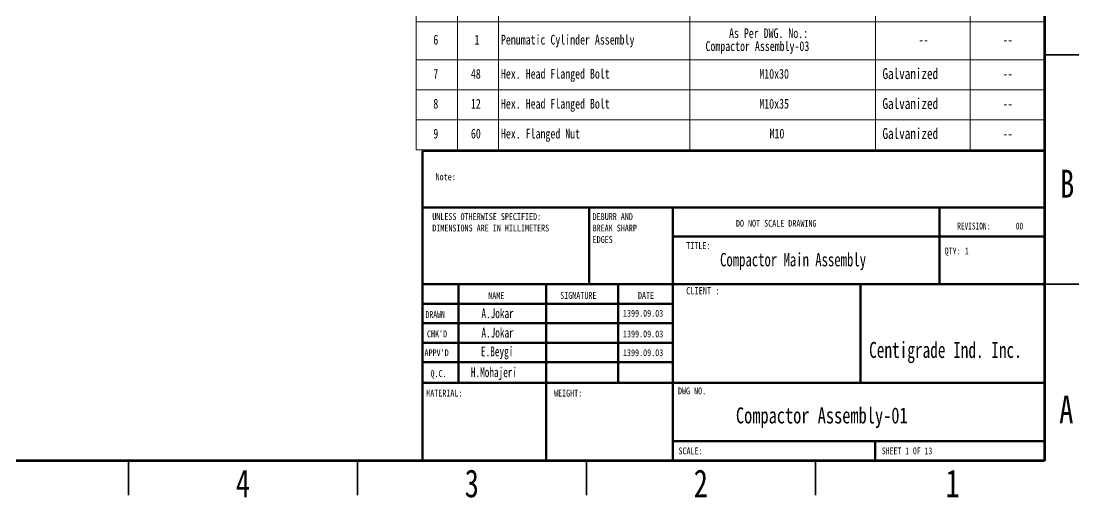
# Model space of a CAD drawing. Header units: millimetres. Extents: x 2 to 418, y 2 to 295.
# Drawn here: x 186.5 to 417.5, y 1.9 to 105.9 of the extents above; entities that cross this region are included whole.
import ezdxf

# ---------------------------------------------------------------- set-up
doc = ezdxf.new("R2010")
doc.units = ezdxf.units.MM
doc.styles.add('SLDTEXTSTYLE0', font='TXT', dxfattribs={"width": 0.75})
doc.styles.add('SLDTEXTSTYLE1', font='TXT', dxfattribs={"width": 0.686449})
doc.styles.add('SLDTEXTSTYLE2', font='TXT', dxfattribs={"width": 0.652778})
doc.styles.add('SLDTEXTSTYLE3', font='TXT', dxfattribs={"width": 0.692308})
doc.styles.add('SLDTEXTSTYLE4', font='TXT', dxfattribs={"width": 0.7})

# ---------------------------------------------------------------- blocks, each defined once
blk = doc.blocks.new('SW_NOTE_0')
at = {"color": 0, "linetype": 'Continuous', "lineweight": 0, "char_height": 1.5, "attachment_point": 1, "style": 'SLDTEXTSTYLE0'}
for s, insert in [('UNLESS OTHERWISE SPECIFIED:', (0, 1.93)), ('DIMENSIONS ARE IN MILLIMETERS', (0, -0.57))]:
    blk.add_mtext(s, dxfattribs=dict(at, insert=insert))
blk = doc.blocks.new('SW_NOTE_1')
at = {"color": 0, "linetype": 'Continuous', "lineweight": 0, "char_height": 1.5, "attachment_point": 1, "style": 'SLDTEXTSTYLE0'}
for s, insert in [('DEBURR AND', (0, 1.93)), ('BREAK SHARP', (0, -0.57)), ('EDGES', (0, -3.07))]:
    blk.add_mtext(s, dxfattribs=dict(at, insert=insert))
blk = doc.blocks.new('SW_TABLEANNOTATION_0')
at = {"color": 0, "linetype": 'Continuous', "lineweight": 0}
for p, q in [((0, 0), (0, -82.3)), ((137.08, 0), (0, 0)), ((8.99, 0), (8.99, -12.62)), ((17.98, 0), (17.98, -12.62)), ((59.71, 0), (59.71, -12.62)), ((100.3, 0), (100.3, -12.62)), ((120.96, 0), (120.96, -12.62)), ((137.08, -82.3), (137.08, 0)), ((0, -12.62), (137.08, -12.62)), ((8.99, -12.62), (8.99, -82.3)), ((17.98, -12.62), (17.98, -82.3)), ((59.71, -12.62), (59.71, -82.3)), ((100.3, -12.62), (100.3, -82.3)), ((120.96, -12.62), (120.96, -82.3)), ((0, -20.97), (137.08, -20.97)), ((0, -29.32), (137.08, -29.32)), ((0, -37.67), (137.08, -37.67)), ((0, -46.02), (137.08, -46.02)), ((0, -54.37), (137.08, -54.37)), ((0, -62.72), (137.08, -62.72)), ((0, -69.25), (137.08, -69.25)), ((0, -75.78), (137.08, -75.78)), ((0, -82.3), (137.08, -82.3))]:
    blk.add_line(p, q, dxfattribs=at)
at = {"color": 0, "linetype": 'Continuous', "lineweight": 0, "attachment_point": 1, "style": 'SLDTEXTSTYLE0'}
for s, insert, char_height in [('ITEM', (1.13, -3.58), 2.117), ('NO.', (1.83, -6.41), 2.117), ('QTY.', (10.43, -4.99), 2.117), ('PART NUMBER', (29.43, -4.99), 2.1167), ('DESCRIPTION', (71.14, -4.99), 2.1167), ('Material', (105.02, -4.99), 2.117), ('T.Weight', (123.19, -4.99), 2.117), ('1', (3.71, -15.48), 2.12), ('1', (12.7, -15.48), 2.12), ('Middle Casing Assembly', (18.48, -15.48), 2.1167), ('As Per DWG. No.:', (68.29, -14.07), 2.1167), ('Compactor Assembly-03', (63.14, -16.89), 2.1167), ('--', (109.69, -15.48), 2.117), ('--', (128.08, -15.48), 2.117), ('As Per DWG. No.:', (68.29, -22.42), 2.1167), ('2', (3.71, -23.83), 2.12), ('1', (12.7, -23.83), 2.12), ('Punched Cylinder Assembly', (18.48, -23.83), 2.1167), ('Compactor Assembly-03', (63.14, -25.24), 2.1167), ('--', (109.69, -23.83), 2.117), ('--', (128.08, -23.83), 2.117), ('3', (3.71, -32.18), 2.12), ('1', (12.7, -32.18), 2.12), ('Lower Casing Assembly', (18.48, -32.18), 2.1167), ('As Per DWG. No.:', (68.29, -30.77), 2.1167), ('Compactor Assembly-03', (63.14, -33.59), 2.1167), ('--', (109.69, -32.18), 2.117), ('--', (128.08, -32.18), 2.117), ('As Per DWG. No.:', (68.29, -39.12), 2.1167), ('4', (3.71, -40.53), 2.12), ('1', (12.7, -40.53), 2.12), ('Outlet Disc', (18.48, -40.53), 2.1167), ('Compactor Assembly-03', (63.14, -41.94), 2.1167), ('--', (109.69, -40.53), 2.117), ('--', (128.08, -40.53), 2.117), ('As Per DWG. No.:', (68.29, -47.47), 2.1167), ('5', (3.71, -48.88), 2.12), ('1', (12.7, -48.88), 2.12), ('Upper Casing Assembly', (18.48, -48.88), 2.1167), ('Compactor Assembly-03', (63.14, -50.29), 2.1167), ('--', (109.69, -48.88), 2.117), ('--', (128.08, -48.88), 2.117), ('6', (3.71, -57.23), 2.12), ('1', (12.7, -57.23), 2.12), ('Penumatic Cylinder Assembly', (18.48, -57.23), 2.1167), ('As Per DWG. No.:', (68.29, -55.82), 2.1167), ('Compactor Assembly-03', (63.14, -58.64), 2.1167), ('--', (109.69, -57.23), 2.117), ('--', (128.08, -57.23), 2.117), ('Hex. Head Flanged Bolt', (18.48, -64.67), 2.1167), ('M10x30', (74.9, -64.67), 2.117), ('Galvanized', (101.8, -64.5), 2.381), ('7', (3.71, -64.67), 2.12), ('48', (11.92, -64.67), 2.117), ('--', (128.08, -64.67), 2.117), ('8', (3.71, -71.2), 2.12), ('12', (11.92, -71.2), 2.117), ('Hex. Head Flanged Bolt', (18.48, -71.2), 2.1167), ('M10x35', (74.9, -71.2), 2.117), ('Galvanized', (101.8, -71.03), 2.381), ('--', (128.08, -71.2), 2.117), ('9', (3.71, -77.72), 2.12), ('60', (11.92, -77.72), 2.117), ('Hex. Flanged Nut', (18.48, -77.72), 2.1167), ('M10', (77.14, -77.72), 2.117), ('Galvanized', (101.8, -77.56), 2.381), ('--', (128.08, -77.72), 2.117)]:
    blk.add_mtext(s, dxfattribs=dict(at, insert=insert, char_height=char_height))

msp = doc.modelspace()

# ---------------------------------------------------------------- linework, layer by layer
at = {"color": 7, "linetype": 'Continuous', "lineweight": 70}
for p, q in [((410, 287), (410, 10)), ((410, 10), (10, 10))]:
    msp.add_line(p, q, dxfattribs=at)
at = {"color": 7, "linetype": 'Continuous', "lineweight": 35}
for p, q in [((410, 98.5), (417.5, 98.5)), ((410, 48.5), (417.5, 48.5)), ((210, 2.5), (210, 10)), ((210, 10), (210, 2.5)), ((260, 10), (260, 2.5)), ((310, 10), (310, 2.5)), ((360, 10), (360, 2.5))]:
    msp.add_line(p, q, dxfattribs=at)
at = {"color": 7, "linetype": 'Continuous', "lineweight": 50}
for p, q in [((274.2, 77.597), (410, 77.597)), ((274.2, 77.597), (274.2, 65.25)), ((274.2, 65.25), (410, 65.25)), ((274.2, 65.25), (274.2, 10.25)), ((310.6, 65.25), (310.6, 48.5)), ((328.8, 65.25), (328.8, 10)), ((387.09, 48.5), (387.09, 65.25)), ((410, 58.875), (328.8, 58.875)), ((410, 48.5), (274.2, 48.5)), ((282, 48.5), (282, 27)), ((301.191, 48.5), (301.191, 10.25)), ((316.9061, 48.5), (316.9061, 27)), ((328.8, 10.25), (328.8, 48.5)), ((369.7859, 27), (369.7859, 48.5)), ((328.8, 44.25), (274.2, 44.25)), ((328.8, 40), (274.2, 40)), ((328.8, 35.75), (274.2, 35.75)), ((328.8, 31.5), (274.2, 31.5)), ((284.6, 27), (274.2, 27)), ((284.6, 27), (410, 27)), ((328.8, 14.25), (410, 14.25)), ((373, 10), (373, 14.25))]:
    msp.add_line(p, q, dxfattribs=at)

# ---------------------------------------------------------------- block references
at = {"color": 7, "linetype": 'Continuous', "lineweight": 0}
for name, p in [('SW_TABLEANNOTATION_0', (272.8191, 160.1229)), ('SW_NOTE_0', (276.3088, 62.0695)), ('SW_NOTE_1', (311.3092, 62.0695))]:
    msp.add_blockref(name, p, dxfattribs=at)

# ---------------------------------------------------------------- texts
for s, insert, char_height, attachment_point, style in [('Note:', (277.0323, 72.6663), 1.5, 1, 'SLDTEXTSTYLE0'), ('B', (414.9534, 73.4757), 6.096, 2, 'SLDTEXTSTYLE0'), ('DO NOT SCALE DRAWING', (342.6146, 62.533), 1.5, 1, 'SLDTEXTSTYLE0'), ('REVISION:       00', (390.9549, 61.9348), 1.5, 1, 'SLDTEXTSTYLE2'), ('TITLE:', (331.7595, 57.6839), 1.5, 1, 'SLDTEXTSTYLE0'), ('Compactor Main Assembly', (339.1524, 55.3124), 2.910417, 1, 'SLDTEXTSTYLE4'), ('QTY: 1', (388.1787, 56.5031), 1.5, 1, 'SLDTEXTSTYLE0'), ('NAME', (288.5222, 46.7515), 1.5, 1, 'SLDTEXTSTYLE0'), ('SIGNATURE', (304.2336, 46.8118), 1.5, 1, 'SLDTEXTSTYLE0'), ('DATE', (321.2178, 46.8118), 1.5, 1, 'SLDTEXTSTYLE0'), ('CLIENT :', (331.7595, 47.8853), 1.5875, 1, 'SLDTEXTSTYLE4'), ('DRAWN', (274.8434, 42.6348), 1.5, 1, 'SLDTEXTSTYLE1'), ('A.Jokar', (287.0332, 43.2192), 2.11667, 1, 'SLDTEXTSTYLE4'), ('1399.09.03', (317.9436, 42.9169), 1.5, 1, 'SLDTEXTSTYLE0'), ("CHK'D", (275.1392, 38.4119), 1.5, 1, 'SLDTEXTSTYLE0'), ('A.Jokar', (287.0332, 38.9963), 2.11667, 1, 'SLDTEXTSTYLE4'), ('1399.09.03', (317.9436, 38.4119), 1.5, 1, 'SLDTEXTSTYLE0'), ('E.Beygi', (286.947, 34.9003), 2.11667, 1, 'SLDTEXTSTYLE4'), ('Centigrade Ind. Inc.', (371.7076, 35.9234), 3.5, 1, 'SLDTEXTSTYLE4'), ("APPV'D", (274.6017, 34.3159), 1.5, 1, 'SLDTEXTSTYLE0'), ('1399.09.03', (317.9436, 34.3159), 1.5, 1, 'SLDTEXTSTYLE0'), ('H.Mohajeri', (284.7343, 30.3601), 2.11667, 1, 'SLDTEXTSTYLE4'), ('Q.C.', (275.9154, 29.7756), 1.5, 1, 'SLDTEXTSTYLE0'), ('MATERIAL:', (274.9752, 25.5047), 1.5, 1, 'SLDTEXTSTYLE0'), ('WEIGHT:', (302.8936, 25.5032), 1.4986, 1, 'SLDTEXTSTYLE0'), ('DWG NO.', (329.953, 25.9861), 1.5, 1, 'SLDTEXTSTYLE0'), ('A', (414.7566, 24.2257), 6.096, 2, 'SLDTEXTSTYLE0'), ('Compactor Assembly-01', (342.6146, 21.64), 3.5, 1, 'SLDTEXTSTYLE0'), ('SCALE:', (330.074, 12.9001), 1.5, 1, 'SLDTEXTSTYLE0'), ('SHEET 1 OF 13', (374.4783, 12.9001), 1.5, 1, 'SLDTEXTSTYLE3'), ('4', (234.9386, 8.1137), 6.096, 2, 'SLDTEXTSTYLE0'), ('3', (284.9386, 8.1137), 6.096, 2, 'SLDTEXTSTYLE0'), ('2', (334.9386, 8.1137), 6.096, 2, 'SLDTEXTSTYLE0'), ('1', (389.9386, 8.1137), 6.096, 2, 'SLDTEXTSTYLE0')]:
    msp.add_mtext(s, dxfattribs=dict(at, insert=insert, char_height=char_height, attachment_point=attachment_point, style=style))

doc.saveas('drawing.dxf')
